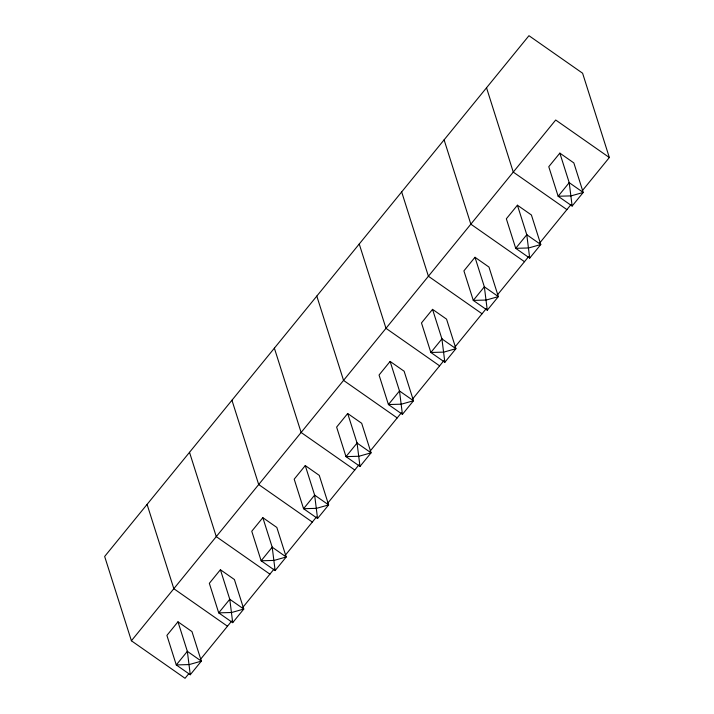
<?xml version="1.0" encoding="UTF-8"?>
<svg xmlns="http://www.w3.org/2000/svg" width="714" height="714" viewBox="0 0 714 714"><rect width="100%" height="100%" fill="white"/><g stroke="black" fill="none" stroke-linecap="round" stroke-linejoin="round"><path stroke-width="1.07" d="M188.523 674.034L185.042 678.3L131.403 640.779L555.697 120.014L609.345 157.535L582.213 190.834M177.973 621.805L166.906 635.398L176.278 664.939L190.272 674.73L201.348 661.137L191.977 631.604L177.973 621.805L187.345 651.346L190.272 674.73M220.403 569.736L209.336 583.32L218.707 612.862L232.702 622.653L243.777 609.06L234.406 579.527L220.403 569.736L229.774 599.269L232.702 622.653M262.832 517.659L251.765 531.243L261.137 560.785L275.131 570.575L286.207 556.991L276.836 527.45L262.832 517.659L272.204 547.192L275.131 570.575M305.262 465.582L294.195 479.174L303.566 508.707L317.56 518.498L328.636 504.914L319.265 475.372L305.262 465.582L314.633 495.114L317.56 518.498M347.691 413.504L336.624 427.097L345.995 456.63L359.99 466.421L371.066 452.837L361.695 423.295L347.691 413.504L357.062 443.046L359.99 466.421M390.121 361.427L379.054 375.02L388.425 404.552L402.419 414.352L413.495 400.759L404.124 371.218L390.121 361.427L399.492 390.969L402.419 414.352M432.55 309.349L421.483 322.942L430.854 352.484L444.849 362.275L455.925 348.682L446.553 319.14L432.55 309.349L441.921 338.891L444.849 362.275M474.989 257.272L463.913 270.865L473.284 300.407L487.278 310.197L498.354 296.605L488.983 267.072L474.989 257.272L484.351 286.814L487.278 310.197M517.418 205.204L506.342 218.787L515.713 248.329L529.708 258.12L540.784 244.527L531.412 214.994L517.418 205.204L526.78 234.736L529.708 258.12M559.847 153.126L548.771 166.71L558.143 196.252L572.137 206.043L583.213 192.45L573.842 162.917L559.847 153.126L569.21 182.659L572.137 206.043M200.348 659.522L231.648 621.1M242.778 607.444L274.078 569.022M285.207 555.367L316.507 516.945M327.637 503.29L358.937 464.876M370.066 451.212L401.366 412.799M412.496 399.135L443.796 360.722M454.925 347.058L486.225 308.644M497.355 294.989L528.655 256.567M539.784 242.912L571.084 204.49M566.916 209.613L513.268 172.092L486.529 87.777M524.487 261.69L470.838 224.169L444.099 139.855M482.057 313.767L428.409 276.247L401.67 191.932M439.628 365.845L385.979 328.315L359.24 244.001M397.198 417.922L343.55 380.392L316.802 296.078M354.76 469.999L301.121 432.47L274.372 348.155M312.33 522.068L258.691 484.547L231.943 400.233M269.901 574.145L216.262 536.625L189.513 452.31M227.471 626.223L173.832 588.702L147.084 504.387M609.345 157.535L582.597 73.221L528.958 35.7L104.655 556.465L131.403 640.779M187.345 651.346L176.278 664.939L189.219 664.573L201.348 661.137L187.345 651.346M229.774 599.269L218.707 612.862L231.648 612.496L243.777 609.06L229.774 599.269M272.204 547.192L261.137 560.785L274.078 560.419L286.207 556.991L272.204 547.192M314.633 495.114L303.566 508.707L316.507 508.341L328.636 504.914L314.633 495.114M357.062 443.046L345.995 456.63L358.937 456.264L371.066 452.837L357.062 443.046M399.492 390.969L388.425 404.552L401.366 404.186L413.495 400.759L399.492 390.969M441.921 338.891L430.854 352.484L443.796 352.118L455.925 348.682L441.921 338.891M484.351 286.814L473.284 300.407L486.225 300.041L498.354 296.605L484.351 286.814M526.78 234.736L515.713 248.329L528.655 247.963L540.784 244.527L526.78 234.736M569.21 182.659L558.143 196.252L571.084 195.886L583.213 192.45L569.21 182.659"/></g></svg>
